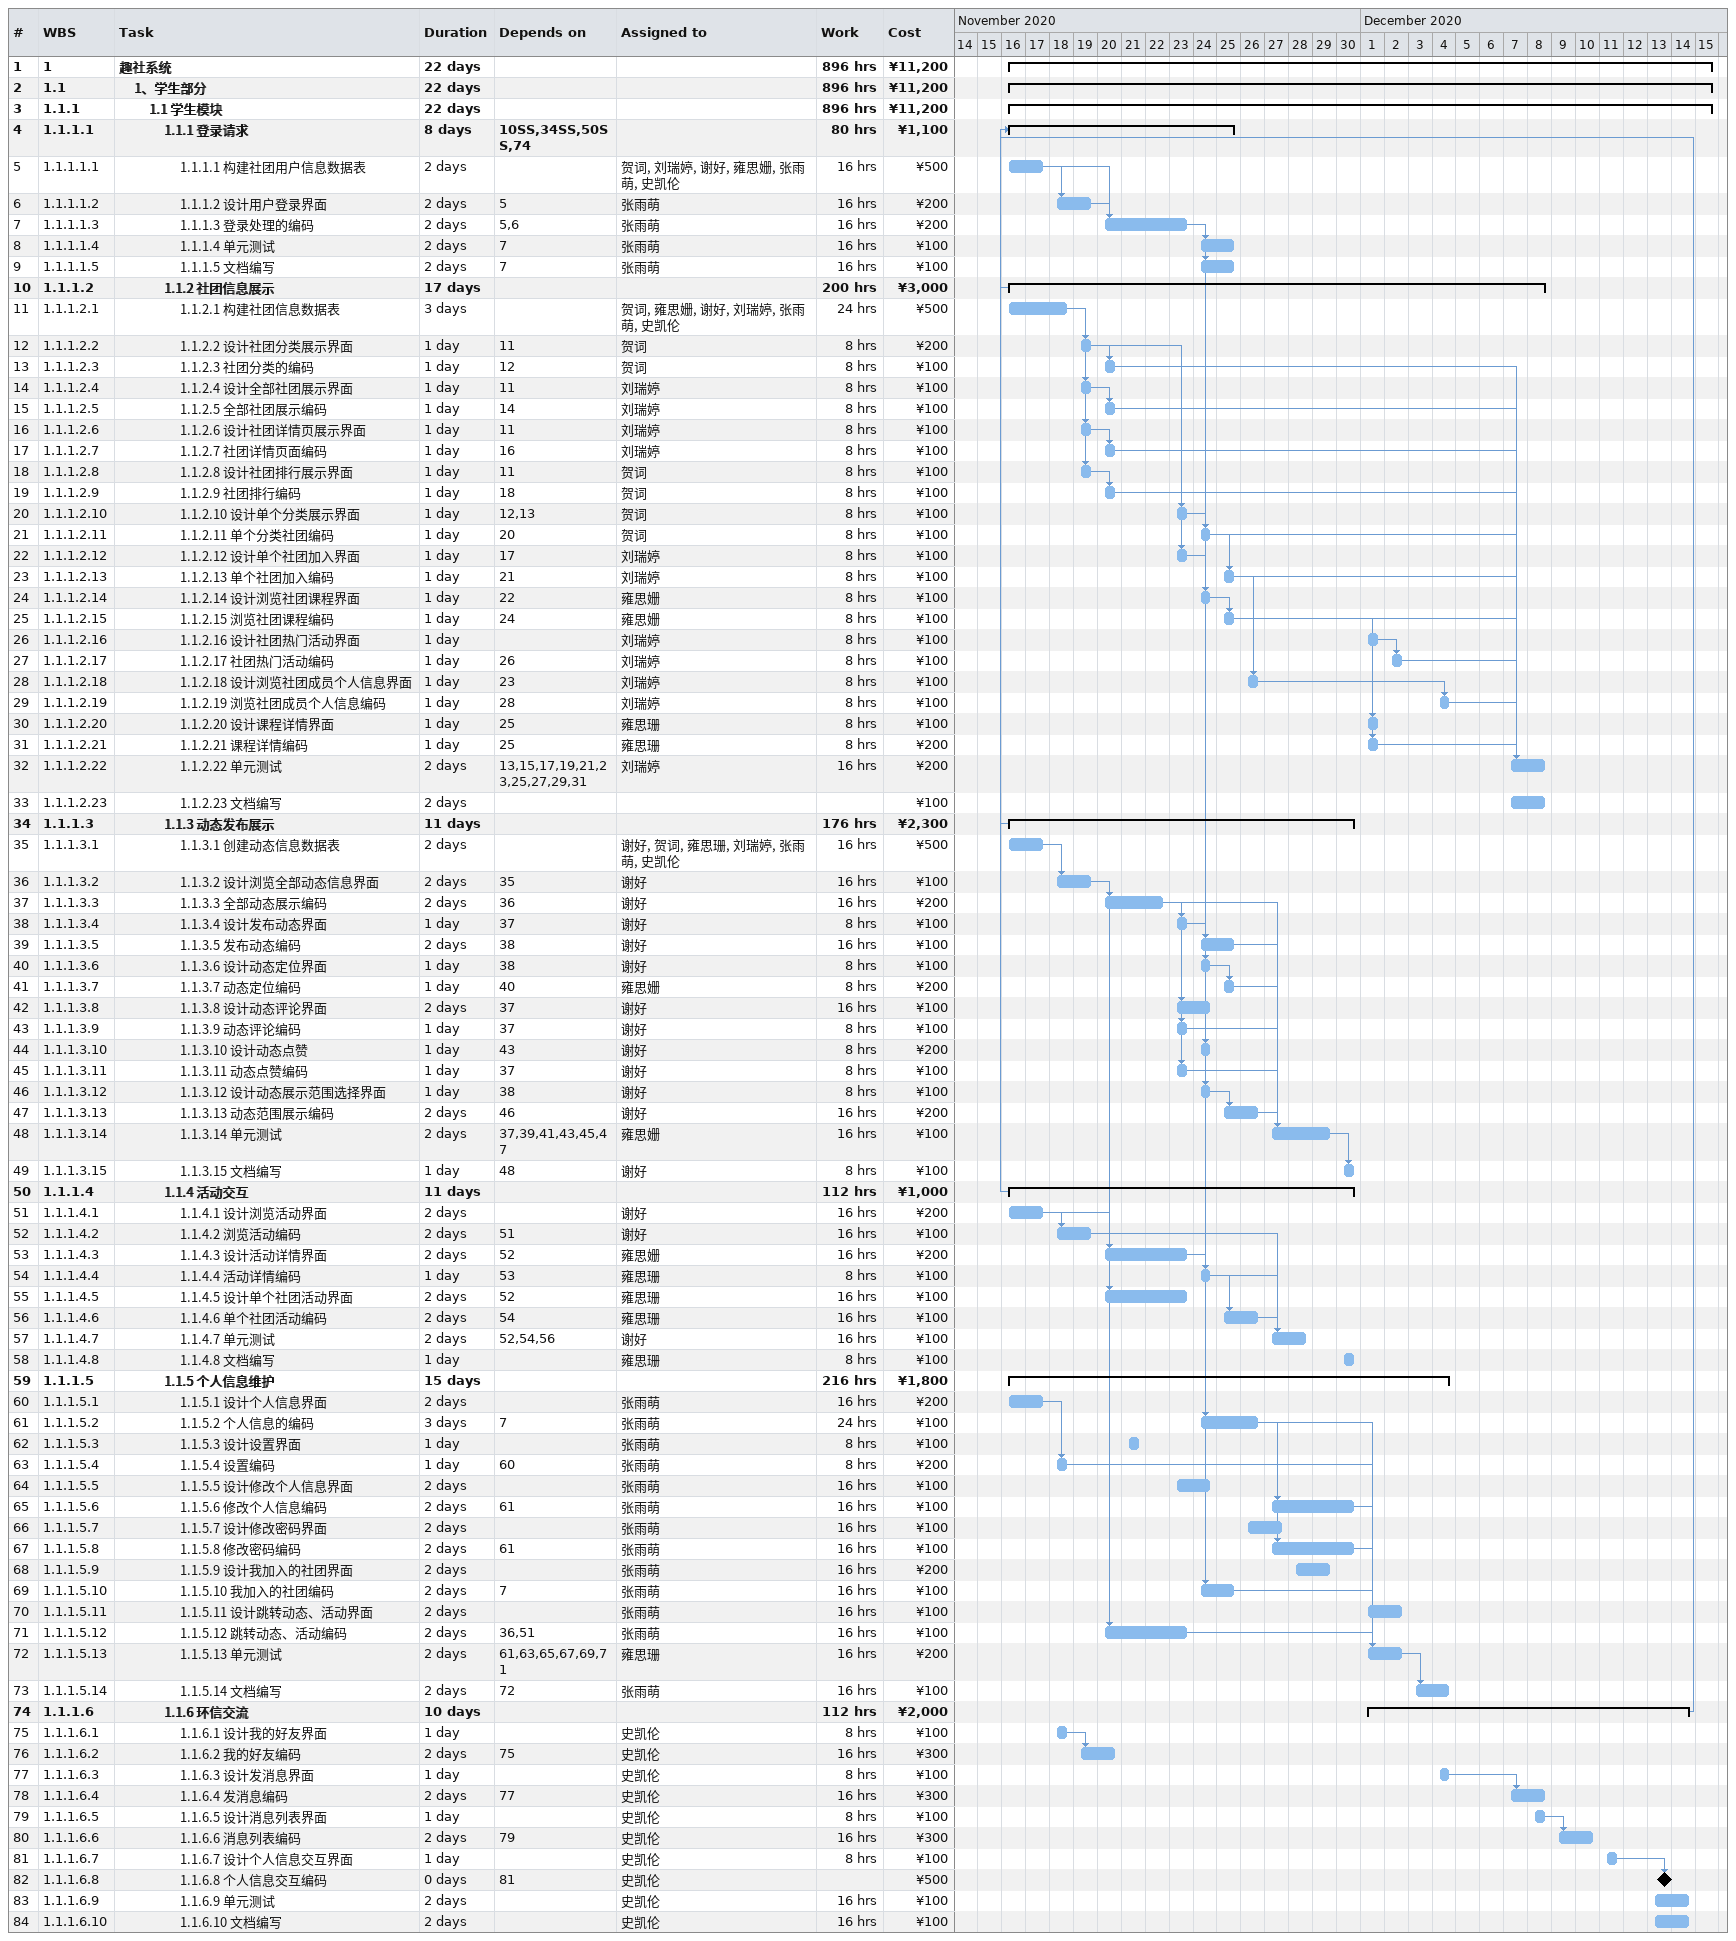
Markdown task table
| ID | WBS | Task | Duration | Start | Finish | Predecessors | Resources | Work (h) | Cost (¥) |
|---|---|---|---|---|---|---|---|---|---|
| 1 | 1 | **趣社系统** | 22d | 2020-11-16 | 2020-12-15 |  |  | 896 | 11200 |
| 2 | 1.1 | **1、学生部分** | 22d | 2020-11-16 | 2020-12-15 |  |  | 896 | 11200 |
| 3 | 1.1.1 | **1.1 学生模块** | 22d | 2020-11-16 | 2020-12-15 |  |  | 896 | 11200 |
| 4 | 1.1.1.1 | **1.1.1 登录请求** | 8d | 2020-11-16 | 2020-11-25 | 10SS, 34SS, 50SS, 74 |  | 80 | 1100 |
| 5 | 1.1.1.1.1 | 1.1.1.1 构建社团用户信息数据表 | 2d | 2020-11-16 | 2020-11-17 |  | 贺词, 刘瑞婷, 谢好, 雍思姗, 张雨萌, 史凯伦 | 16 | 500 |
| 6 | 1.1.1.1.2 | 1.1.1.2 设计用户登录界面 | 2d | 2020-11-18 | 2020-11-19 | 5 | 张雨萌 | 16 | 200 |
| 7 | 1.1.1.1.3 | 1.1.1.3 登录处理的编码 | 2d | 2020-11-20 | 2020-11-23 | 5, 6 | 张雨萌 | 16 | 200 |
| 8 | 1.1.1.1.4 | 1.1.1.4 单元测试 | 2d | 2020-11-24 | 2020-11-25 | 7 | 张雨萌 | 16 | 100 |
| 9 | 1.1.1.1.5 | 1.1.1.5 文档编写 | 2d | 2020-11-24 | 2020-11-25 | 7 | 张雨萌 | 16 | 100 |
| 10 | 1.1.1.2 | **1.1.2 社团信息展示** | 17d | 2020-11-16 | 2020-12-08 |  |  | 200 | 3000 |
| 11 | 1.1.1.2.1 | 1.1.2.1 构建社团信息数据表 | 3d | 2020-11-16 | 2020-11-18 |  | 贺词, 雍思姗, 谢好, 刘瑞婷, 张雨萌, 史凯伦 | 24 | 500 |
| 12 | 1.1.1.2.2 | 1.1.2.2 设计社团分类展示界面 | 1d | 2020-11-19 | 2020-11-19 | 11 | 贺词 | 8 | 200 |
| 13 | 1.1.1.2.3 | 1.1.2.3 社团分类的编码 | 1d | 2020-11-20 | 2020-11-20 | 12 | 贺词 | 8 | 100 |
| 14 | 1.1.1.2.4 | 1.1.2.4 设计全部社团展示界面 | 1d | 2020-11-19 | 2020-11-19 | 11 | 刘瑞婷 | 8 | 100 |
| 15 | 1.1.1.2.5 | 1.1.2.5 全部社团展示编码 | 1d | 2020-11-20 | 2020-11-20 | 14 | 刘瑞婷 | 8 | 100 |
| 16 | 1.1.1.2.6 | 1.1.2.6 设计社团详情页展示界面 | 1d | 2020-11-19 | 2020-11-19 | 11 | 刘瑞婷 | 8 | 100 |
| 17 | 1.1.1.2.7 | 1.1.2.7 社团详情页面编码 | 1d | 2020-11-20 | 2020-11-20 | 16 | 刘瑞婷 | 8 | 100 |
| 18 | 1.1.1.2.8 | 1.1.2.8 设计社团排行展示界面 | 1d | 2020-11-19 | 2020-11-19 | 11 | 贺词 | 8 | 100 |
| 19 | 1.1.1.2.9 | 1.1.2.9 社团排行编码 | 1d | 2020-11-20 | 2020-11-20 | 18 | 贺词 | 8 | 100 |
| 20 | 1.1.1.2.10 | 1.1.2.10 设计单个分类展示界面 | 1d | 2020-11-23 | 2020-11-23 | 12, 13 | 贺词 | 8 | 100 |
| 21 | 1.1.1.2.11 | 1.1.2.11 单个分类社团编码 | 1d | 2020-11-24 | 2020-11-24 | 20 | 贺词 | 8 | 100 |
| 22 | 1.1.1.2.12 | 1.1.2.12 设计单个社团加入界面 | 1d | 2020-11-23 | 2020-11-23 | 17 | 刘瑞婷 | 8 | 100 |
| 23 | 1.1.1.2.13 | 1.1.2.13 单个社团加入编码 | 1d | 2020-11-25 | 2020-11-25 | 21 | 刘瑞婷 | 8 | 100 |
| 24 | 1.1.1.2.14 | 1.1.2.14 设计浏览社团课程界面 | 1d | 2020-11-24 | 2020-11-24 | 22 | 雍思姗 | 8 | 100 |
| 25 | 1.1.1.2.15 | 1.1.2.15 浏览社团课程编码 | 1d | 2020-11-25 | 2020-11-25 | 24 | 雍思姗 | 8 | 100 |
| 26 | 1.1.1.2.16 | 1.1.2.16 设计社团热门活动界面 | 1d | 2020-12-01 | 2020-12-01 |  | 刘瑞婷 | 8 | 100 |
| 27 | 1.1.1.2.17 | 1.1.2.17 社团热门活动编码 | 1d | 2020-12-02 | 2020-12-02 | 26 | 刘瑞婷 | 8 | 100 |
| 28 | 1.1.1.2.18 | 1.1.2.18 设计浏览社团成员个人信息界面 | 1d | 2020-11-26 | 2020-11-26 | 23 | 刘瑞婷 | 8 | 100 |
| 29 | 1.1.1.2.19 | 1.1.2.19 浏览社团成员个人信息编码 | 1d | 2020-12-04 | 2020-12-04 | 28 | 刘瑞婷 | 8 | 100 |
| 30 | 1.1.1.2.20 | 1.1.2.20 设计课程详情界面 | 1d | 2020-12-01 | 2020-12-01 | 25 | 雍思珊 | 8 | 100 |
| 31 | 1.1.1.2.21 | 1.1.2.21 课程详情编码 | 1d | 2020-12-01 | 2020-12-01 | 25 | 雍思珊 | 8 | 200 |
| 32 | 1.1.1.2.22 | 1.1.2.22 单元测试 | 2d | 2020-12-07 | 2020-12-08 | 13, 15, 17, 19, 21, 23, 25, 27, 29, 31 | 刘瑞婷 | 16 | 200 |
| 33 | 1.1.1.2.23 | 1.1.2.23 文档编写 | 2d | 2020-12-07 | 2020-12-08 |  |  |  | 100 |
| 34 | 1.1.1.3 | **1.1.3 动态发布展示** | 11d | 2020-11-16 | 2020-11-30 |  |  | 176 | 2300 |
| 35 | 1.1.1.3.1 | 1.1.3.1 创建动态信息数据表 | 2d | 2020-11-16 | 2020-11-17 |  | 谢好, 贺词, 雍思珊, 刘瑞婷, 张雨萌, 史凯伦 | 16 | 500 |
| 36 | 1.1.1.3.2 | 1.1.3.2 设计浏览全部动态信息界面 | 2d | 2020-11-18 | 2020-11-19 | 35 | 谢好 | 16 | 100 |
| 37 | 1.1.1.3.3 | 1.1.3.3 全部动态展示编码 | 2d | 2020-11-20 | 2020-11-22 | 36 | 谢好 | 16 | 200 |
| 38 | 1.1.1.3.4 | 1.1.3.4 设计发布动态界面 | 1d | 2020-11-23 | 2020-11-23 | 37 | 谢好 | 8 | 100 |
| 39 | 1.1.1.3.5 | 1.1.3.5 发布动态编码 | 2d | 2020-11-24 | 2020-11-25 | 38 | 谢好 | 16 | 100 |
| 40 | 1.1.1.3.6 | 1.1.3.6 设计动态定位界面 | 1d | 2020-11-24 | 2020-11-24 | 38 | 谢好 | 8 | 100 |
| 41 | 1.1.1.3.7 | 1.1.3.7 动态定位编码 | 1d | 2020-11-25 | 2020-11-25 | 40 | 雍思姗 | 8 | 200 |
| 42 | 1.1.1.3.8 | 1.1.3.8 设计动态评论界面 | 2d | 2020-11-23 | 2020-11-24 | 37 | 谢好 | 16 | 100 |
| 43 | 1.1.1.3.9 | 1.1.3.9 动态评论编码 | 1d | 2020-11-23 | 2020-11-23 | 37 | 谢好 | 8 | 100 |
| 44 | 1.1.1.3.10 | 1.1.3.10 设计动态点赞 | 1d | 2020-11-24 | 2020-11-24 | 43 | 谢好 | 8 | 200 |
| 45 | 1.1.1.3.11 | 1.1.3.11 动态点赞编码 | 1d | 2020-11-23 | 2020-11-23 | 37 | 谢好 | 8 | 100 |
| 46 | 1.1.1.3.12 | 1.1.3.12 设计动态展示范围选择界面 | 1d | 2020-11-24 | 2020-11-24 | 38 | 谢好 | 8 | 100 |
| 47 | 1.1.1.3.13 | 1.1.3.13 动态范围展示编码 | 2d | 2020-11-25 | 2020-11-26 | 46 | 谢好 | 16 | 200 |
| 48 | 1.1.1.3.14 | 1.1.3.14 单元测试 | 2d | 2020-11-27 | 2020-11-29 | 37, 39, 41, 43, 45, 47 | 雍思姗 | 16 | 100 |
| 49 | 1.1.1.3.15 | 1.1.3.15 文档编写 | 1d | 2020-11-30 | 2020-11-30 | 48 | 谢好 | 8 | 100 |
| 50 | 1.1.1.4 | **1.1.4 活动交互** | 11d | 2020-11-16 | 2020-11-30 |  |  | 112 | 1000 |
| 51 | 1.1.1.4.1 | 1.1.4.1 设计浏览活动界面 | 2d | 2020-11-16 | 2020-11-17 |  | 谢好 | 16 | 200 |
| 52 | 1.1.1.4.2 | 1.1.4.2 浏览活动编码 | 2d | 2020-11-18 | 2020-11-19 | 51 | 谢好 | 16 | 100 |
| 53 | 1.1.1.4.3 | 1.1.4.3 设计活动详情界面 | 2d | 2020-11-20 | 2020-11-23 | 52 | 雍思姗 | 16 | 200 |
| 54 | 1.1.1.4.4 | 1.1.4.4 活动详情编码 | 1d | 2020-11-24 | 2020-11-24 | 53 | 雍思珊 | 8 | 100 |
| 55 | 1.1.1.4.5 | 1.1.4.5 设计单个社团活动界面 | 2d | 2020-11-20 | 2020-11-23 | 52 | 雍思珊 | 16 | 100 |
| 56 | 1.1.1.4.6 | 1.1.4.6 单个社团活动编码 | 2d | 2020-11-25 | 2020-11-26 | 54 | 雍思珊 | 16 | 100 |
| 57 | 1.1.1.4.7 | 1.1.4.7 单元测试 | 2d | 2020-11-27 | 2020-11-28 | 52, 54, 56 | 谢好 | 16 | 100 |
| 58 | 1.1.1.4.8 | 1.1.4.8 文档编写 | 1d | 2020-11-30 | 2020-11-30 |  | 雍思珊 | 8 | 100 |
| 59 | 1.1.1.5 | **1.1.5 个人信息维护** | 15d | 2020-11-16 | 2020-12-04 |  |  | 216 | 1800 |
| 60 | 1.1.1.5.1 | 1.1.5.1 设计个人信息界面 | 2d | 2020-11-16 | 2020-11-17 |  | 张雨萌 | 16 | 200 |
| 61 | 1.1.1.5.2 | 1.1.5.2 个人信息的编码 | 3d | 2020-11-24 | 2020-11-26 | 7 | 张雨萌 | 24 | 100 |
| 62 | 1.1.1.5.3 | 1.1.5.3 设计设置界面 | 1d | 2020-11-21 | 2020-11-21 |  | 张雨萌 | 8 | 100 |
| 63 | 1.1.1.5.4 | 1.1.5.4 设置编码 | 1d | 2020-11-18 | 2020-11-18 | 60 | 张雨萌 | 8 | 200 |
| 64 | 1.1.1.5.5 | 1.1.5.5 设计修改个人信息界面 | 2d | 2020-11-23 | 2020-11-24 |  | 张雨萌 | 16 | 100 |
| 65 | 1.1.1.5.6 | 1.1.5.6 修改个人信息编码 | 2d | 2020-11-27 | 2020-11-30 | 61 | 张雨萌 | 16 | 100 |
| 66 | 1.1.1.5.7 | 1.1.5.7 设计修改密码界面 | 2d | 2020-11-26 | 2020-11-27 |  | 张雨萌 | 16 | 100 |
| 67 | 1.1.1.5.8 | 1.1.5.8 修改密码编码 | 2d | 2020-11-27 | 2020-11-30 | 61 | 张雨萌 | 16 | 100 |
| 68 | 1.1.1.5.9 | 1.1.5.9 设计我加入的社团界面 | 2d | 2020-11-28 | 2020-11-29 |  | 张雨萌 | 16 | 200 |
| 69 | 1.1.1.5.10 | 1.1.5.10 我加入的社团编码 | 2d | 2020-11-24 | 2020-11-25 | 7 | 张雨萌 | 16 | 100 |
| 70 | 1.1.1.5.11 | 1.1.5.11 设计跳转动态、活动界面 | 2d | 2020-12-01 | 2020-12-02 |  | 张雨萌 | 16 | 100 |
| 71 | 1.1.1.5.12 | 1.1.5.12 跳转动态、活动编码 | 2d | 2020-11-20 | 2020-11-23 | 36, 51 | 张雨萌 | 16 | 100 |
| 72 | 1.1.1.5.13 | 1.1.5.13 单元测试 | 2d | 2020-12-01 | 2020-12-02 | 61, 63, 65, 67, 69, 71 | 雍思珊 | 16 | 200 |
| 73 | 1.1.1.5.14 | 1.1.5.14 文档编写 | 2d | 2020-12-03 | 2020-12-04 | 72 | 张雨萌 | 16 | 100 |
| 74 | 1.1.1.6 | **1.1.6 环信交流** | 10d | 2020-12-01 | 2020-12-14 |  |  | 112 | 2000 |
| 75 | 1.1.1.6.1 | 1.1.6.1 设计我的好友界面 | 1d | 2020-11-18 | 2020-11-18 |  | 史凯伦 | 8 | 100 |
| 76 | 1.1.1.6.2 | 1.1.6.2 我的好友编码 | 2d | 2020-11-19 | 2020-11-20 | 75 | 史凯伦 | 16 | 300 |
| 77 | 1.1.1.6.3 | 1.1.6.3 设计发消息界面 | 1d | 2020-12-04 | 2020-12-04 |  | 史凯伦 | 8 | 100 |
| 78 | 1.1.1.6.4 | 1.1.6.4 发消息编码 | 2d | 2020-12-07 | 2020-12-08 | 77 | 史凯伦 | 16 | 300 |
| 79 | 1.1.1.6.5 | 1.1.6.5 设计消息列表界面 | 1d | 2020-12-08 | 2020-12-08 |  | 史凯伦 | 8 | 100 |
| 80 | 1.1.1.6.6 | 1.1.6.6 消息列表编码 | 2d | 2020-12-09 | 2020-12-10 | 79 | 史凯伦 | 16 | 300 |
| 81 | 1.1.1.6.7 | 1.1.6.7 设计个人信息交互界面 | 1d | 2020-12-11 | 2020-12-11 |  | 史凯伦 | 8 | 100 |
| 82 | 1.1.1.6.8 | 1.1.6.8 个人信息交互编码 | 0d | 2020-12-13 | 2020-12-13 | 81 | 史凯伦 |  | 500 |
| 83 | 1.1.1.6.9 | 1.1.6.9 单元测试 | 2d | 2020-12-13 | 2020-12-14 |  | 史凯伦 | 16 | 100 |
| 84 | 1.1.1.6.10 | 1.1.6.10 文档编写 | 2d | 2020-12-13 | 2020-12-14 |  | 史凯伦 | 16 | 100 |
